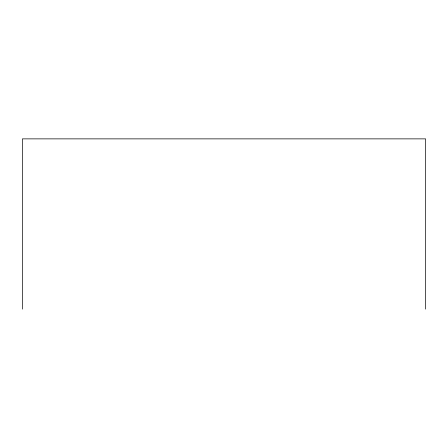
<?xml version="1.0" encoding="UTF-8"?>
<svg xmlns="http://www.w3.org/2000/svg" width="448" height="448" viewBox="0 0 448 448"><rect width="100%" height="100%" fill="white"/><g stroke="black" fill="none" stroke-linecap="round" stroke-linejoin="round"><path stroke-width="0.67" d="M425.6 309.131L425.6 138.869L22.4 138.869L22.4 309.131"/></g></svg>
